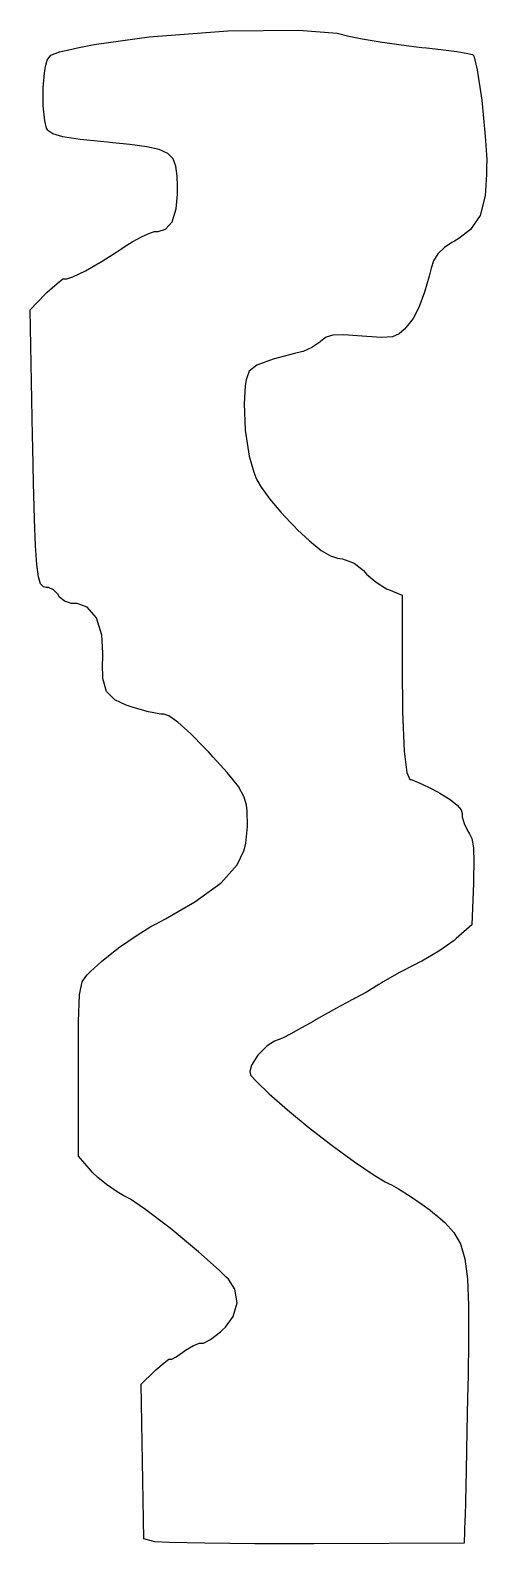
# Model space of a CAD drawing. Extents: x 0 to 1.2, y 0 to 3.98.
import ezdxf

# ---------------------------------------------------------------- set-up
doc = ezdxf.new("R2010")
doc.units = 0
doc.layers.get('0').update_dxf_attribs({"linetype": 'CONTINUOUS'})

msp = doc.modelspace()

# ---------------------------------------------------------------- linework, layer by layer
at = {"color": 0}
for p, q in [((0.5203, 3.9835), (0.7072, 3.9848)), ((0.7072, 3.9848), (0.8081, 3.9776)), ((0.1202, 3.9374), (0.1679, 3.9473)), ((0.1679, 3.9473), (0.313, 3.9672)), ((0.313, 3.9672), (0.5203, 3.9835)), ((0.8081, 3.9776), (0.8388, 3.9696)), ((0.8388, 3.9696), (0.8474, 3.9674)), ((0.8474, 3.9674), (0.8738, 3.9621)), ((0.8738, 3.9621), (0.9216, 3.954)), ((0.9216, 3.954), (0.9761, 3.9462)), ((0.9761, 3.9462), (1.0171, 3.9411)), ((0.0405, 3.8895), (0.0444, 3.9062)), ((0.0444, 3.9062), (0.0545, 3.9193)), ((0.0545, 3.9193), (0.0773, 3.9281)), ((0.0773, 3.9281), (0.1094, 3.9353)), ((0.1094, 3.9353), (0.1202, 3.9374)), ((1.0171, 3.9411), (1.0309, 3.9396)), ((1.0309, 3.9396), (1.0434, 3.9383)), ((1.0434, 3.9383), (1.081, 3.934)), ((1.081, 3.934), (1.123, 3.9285)), ((1.123, 3.9285), (1.1523, 3.9238)), ((1.1523, 3.9238), (1.1639, 3.9213)), ((1.1639, 3.9213), (1.1647, 3.9205)), ((1.1647, 3.9205), (1.1681, 3.9171)), ((1.1681, 3.9171), (1.1763, 3.8809)), ((0.0342, 3.8342), (0.0375, 3.8716)), ((0.0375, 3.8716), (0.0396, 3.8838)), ((0.0396, 3.8838), (0.0405, 3.8895)), ((1.1763, 3.8809), (1.1885, 3.8004)), ((0.0337, 3.7861), (0.0342, 3.8342)), ((0.0379, 3.7463), (0.0337, 3.7861)), ((1.1885, 3.8004), (1.198, 3.7058)), ((0.0429, 3.7267), (0.0379, 3.7463)), ((0.0464, 3.7218), (0.0429, 3.7267)), ((0.0487, 3.7188), (0.0464, 3.7218)), ((0.0593, 3.7122), (0.0487, 3.7188)), ((0.0858, 3.7045), (0.0593, 3.7122)), ((1.198, 3.7058), (1.2017, 3.6445)), ((0.1317, 3.6975), (0.0858, 3.7045)), ((0.1851, 3.6917), (0.1317, 3.6975)), ((0.2029, 3.6901), (0.1851, 3.6917)), ((0.2176, 3.6887), (0.2029, 3.6901)), ((0.262, 3.6842), (0.2176, 3.6887)), ((0.307, 3.6782), (0.262, 3.6842)), ((0.3397, 3.6707), (0.307, 3.6782)), ((0.362, 3.6606), (0.3397, 3.6707)), ((0.376, 3.6463), (0.362, 3.6606)), ((0.3835, 3.6267), (0.376, 3.6463)), ((0.3866, 3.6005), (0.3835, 3.6267)), ((1.2017, 3.6445), (1.2015, 3.6241)), ((0.3872, 3.5748), (0.3866, 3.6005)), ((1.2013, 3.6053), (1.1974, 3.5489)), ((1.2015, 3.6241), (1.2013, 3.6053)), ((0.384, 3.5151), (0.3872, 3.5534)), ((0.3872, 3.5661), (0.3872, 3.5748)), ((0.3872, 3.5534), (0.3872, 3.5661)), ((1.1974, 3.5489), (1.1845, 3.4973)), ((0.374, 3.4806), (0.384, 3.5151)), ((0.3564, 3.4611), (0.374, 3.4806)), ((1.1845, 3.4973), (1.159, 3.4606)), ((0.2475, 3.4146), (0.2684, 3.4275)), ((0.2684, 3.4275), (0.2947, 3.4418)), ((0.2947, 3.4418), (0.3162, 3.4514)), ((0.3162, 3.4514), (0.3267, 3.455)), ((0.3267, 3.455), (0.3302, 3.455)), ((0.3302, 3.455), (0.3368, 3.455)), ((0.3368, 3.455), (0.3564, 3.4611)), ((1.1171, 3.4299), (1.1102, 3.4259)), ((1.1282, 3.4365), (1.1171, 3.4299)), ((1.159, 3.4606), (1.1282, 3.4365)), ((0.1889, 3.3769), (0.2279, 3.4015)), ((0.2279, 3.4015), (0.2407, 3.41)), ((0.2407, 3.41), (0.2475, 3.4146)), ((1.0729, 3.3965), (1.0618, 3.3777)), ((1.0902, 3.4126), (1.0729, 3.3965)), ((1.1102, 3.4259), (1.0902, 3.4126)), ((0.1117, 3.3356), (0.1451, 3.3516)), ((0.1451, 3.3516), (0.1889, 3.3769)), ((1.0535, 3.3518), (1.0498, 3.3376)), ((1.0552, 3.3584), (1.0535, 3.3518)), ((1.0618, 3.3777), (1.0552, 3.3584)), ((0.0449, 3.2951), (0.0708, 3.3181)), ((0.0708, 3.3181), (0.0858, 3.33)), ((0.0858, 3.33), (0.0908, 3.33)), ((0.0908, 3.33), (0.096, 3.33)), ((0.096, 3.33), (0.1117, 3.3356)), ((1.0498, 3.3376), (1.0376, 3.2952)), ((0, 3.2491), (0.0394, 3.2896)), ((0.0394, 3.2896), (0.0449, 3.2951)), ((1.0376, 3.2952), (1.0232, 3.2552)), ((0.0062, 2.9171), (0, 3.2491)), ((1.0232, 3.2552), (1.0079, 3.2263)), ((0.985, 3.1982), (0.9716, 3.1855)), ((0.9893, 3.2027), (0.985, 3.1982)), ((0.9944, 3.2082), (0.9893, 3.2027)), ((1.0079, 3.2263), (0.9944, 3.2082)), ((0.7416, 3.1494), (0.7184, 3.1391)), ((0.7622, 3.1633), (0.7416, 3.1494)), ((0.765, 3.1661), (0.7622, 3.1633)), ((0.7681, 3.1692), (0.765, 3.1661)), ((0.7786, 3.177), (0.7681, 3.1692)), ((0.7965, 3.1823), (0.7786, 3.177)), ((0.8257, 3.1829), (0.7965, 3.1823)), ((0.8614, 3.1806), (0.8257, 3.1829)), ((0.8734, 3.1796), (0.8614, 3.1806)), ((0.8861, 3.1787), (0.8734, 3.1796)), ((0.9243, 3.1761), (0.8861, 3.1787)), ((0.9535, 3.1773), (0.9243, 3.1761)), ((0.9716, 3.1855), (0.9535, 3.1773)), ((0.6393, 3.1187), (0.5968, 3.1033)), ((0.6954, 3.1335), (0.6393, 3.1187)), ((0.7142, 3.1381), (0.6954, 3.1335)), ((0.7184, 3.1391), (0.7142, 3.1381)), ((0.5698, 3.07), (0.5687, 3.0641)), ((0.5767, 3.0869), (0.5698, 3.07)), ((0.5968, 3.1033), (0.5767, 3.0869)), ((0.5659, 3.0489), (0.563, 3.002)), ((0.5687, 3.0641), (0.5659, 3.0489)), ((0.563, 3.002), (0.566, 2.932)), ((0.0068, 2.8862), (0.0062, 2.9171)), ((0.566, 2.932), (0.5766, 2.8639)), ((0.0087, 2.7934), (0.0068, 2.8862)), ((0.5766, 2.8639), (0.5882, 2.821)), ((0.0111, 2.698), (0.0087, 2.7934)), ((0.5882, 2.821), (0.594, 2.8075)), ((0.594, 2.8075), (0.5968, 2.8008)), ((0.5968, 2.8008), (0.6081, 2.7818)), ((0.6081, 2.7818), (0.6305, 2.7507)), ((0.6305, 2.7507), (0.6596, 2.7161)), ((0.6596, 2.7161), (0.6849, 2.6888)), ((0.0138, 2.6275), (0.0111, 2.698)), ((0.6849, 2.6888), (0.6937, 2.68)), ((0.6937, 2.68), (0.7038, 2.6699)), ((0.7038, 2.6699), (0.735, 2.6402)), ((0.735, 2.6402), (0.7655, 2.615)), ((0.0173, 2.5781), (0.0138, 2.6275)), ((0.7655, 2.615), (0.7903, 2.601)), ((0.7903, 2.601), (0.8084, 2.5953)), ((0.8084, 2.5953), (0.8146, 2.5943)), ((0.8146, 2.5943), (0.8216, 2.5933)), ((0.8216, 2.5933), (0.8523, 2.5818)), ((0.0216, 2.546), (0.0173, 2.5781)), ((0.8523, 2.5818), (0.8776, 2.5624)), ((0.8776, 2.5624), (0.8818, 2.5574)), ((0.8818, 2.5574), (0.8853, 2.5532)), ((0.8853, 2.5532), (0.9104, 2.5316)), ((0.0273, 2.5277), (0.0216, 2.546)), ((0.0347, 2.5194), (0.0273, 2.5277)), ((0.0418, 2.5175), (0.0347, 2.5194)), ((0.0442, 2.5175), (0.0418, 2.5175)), ((0.0484, 2.5175), (0.0442, 2.5175)), ((0.0611, 2.5114), (0.0484, 2.5175)), ((0.0731, 2.4995), (0.0611, 2.5114)), ((0.9104, 2.5316), (0.9382, 2.5142)), ((0.9382, 2.5142), (0.9431, 2.5121)), ((0.9431, 2.5121), (0.979, 2.4971)), ((0.0747, 2.4966), (0.0731, 2.4995)), ((0.0764, 2.4933), (0.0747, 2.4966)), ((0.0905, 2.4813), (0.0764, 2.4933)), ((0.1089, 2.4758), (0.0905, 2.4813)), ((0.1151, 2.4758), (0.1089, 2.4758)), ((0.1238, 2.4758), (0.1151, 2.4758)), ((0.1498, 2.4662), (0.1238, 2.4758)), ((0.979, 2.4971), (0.979, 2.3485)), ((0.1744, 2.438), (0.1498, 2.4662)), ((0.1881, 2.3923), (0.1744, 2.438)), ((0.1913, 2.3455), (0.1881, 2.3923)), ((0.1899, 2.3169), (0.1906, 2.33)), ((0.1909, 2.2777), (0.1899, 2.3169)), ((0.1906, 2.33), (0.1913, 2.3455)), ((0.979, 2.3485), (0.979, 2.309)), ((0.2004, 2.2439), (0.1909, 2.2777)), ((0.979, 2.309), (0.9801, 2.1904)), ((0.223, 2.2217), (0.2004, 2.2439)), ((0.2525, 2.2079), (0.223, 2.2217)), ((0.2627, 2.2044), (0.2525, 2.2079)), ((0.2705, 2.2017), (0.2627, 2.2044)), ((0.3109, 2.1905), (0.2705, 2.2017)), ((0.3433, 2.1845), (0.3109, 2.1905)), ((0.3471, 2.1845), (0.3433, 2.1845)), ((0.3516, 2.1844), (0.3471, 2.1845)), ((0.3649, 2.1795), (0.3516, 2.1844)), ((0.3888, 2.1631), (0.3649, 2.1795)), ((0.4224, 2.1324), (0.3888, 2.1631)), ((0.9801, 2.1904), (0.9842, 2.087)), ((0.4575, 2.0967), (0.4224, 2.1324)), ((0.469, 2.0846), (0.4575, 2.0967)), ((0.4816, 2.0713), (0.469, 2.0846)), ((0.9842, 2.087), (0.9915, 2.0302)), ((0.5188, 2.0306), (0.4816, 2.0713)), ((0.5483, 1.9939), (0.5188, 2.0306)), ((0.5635, 1.9656), (0.5483, 1.9939)), ((0.9915, 2.0302), (0.9994, 2.0123)), ((0.9994, 2.0123), (1.0029, 2.0118)), ((1.0029, 2.0118), (1.005, 2.0115)), ((1.005, 2.0115), (1.0137, 2.0082)), ((1.0137, 2.0082), (1.0314, 2.0003)), ((1.0314, 2.0003), (1.0536, 1.9892)), ((0.5693, 1.9443), (0.5635, 1.9656)), ((1.0536, 1.9892), (1.0719, 1.9794)), ((1.0719, 1.9794), (1.0779, 1.976)), ((1.0779, 1.976), (1.085, 1.9721)), ((1.085, 1.9721), (1.1056, 1.9592)), ((1.1056, 1.9592), (1.124, 1.9449)), ((0.5704, 1.9371), (0.5693, 1.9443)), ((0.5713, 1.9303), (0.5704, 1.9371)), ((0.572, 1.888), (0.5713, 1.9303)), ((1.124, 1.9449), (1.1341, 1.9322)), ((1.1341, 1.9322), (1.1372, 1.923)), ((1.1372, 1.923), (1.1372, 1.9198)), ((1.1372, 1.9198), (1.1372, 1.9141)), ((1.1372, 1.9141), (1.1421, 1.8967)), ((0.5672, 1.8444), (0.572, 1.888)), ((1.1421, 1.8967), (1.1516, 1.8765)), ((1.1516, 1.8765), (1.154, 1.8732)), ((1.154, 1.8732), (1.1566, 1.8694)), ((0.5624, 1.8241), (0.5655, 1.837)), ((0.5655, 1.837), (0.5672, 1.8444)), ((1.1566, 1.8694), (1.1621, 1.8566)), ((1.1621, 1.8566), (1.1666, 1.8323)), ((0.5448, 1.7872), (0.5624, 1.8241)), ((1.1666, 1.8323), (1.168, 1.7949)), ((1.168, 1.7949), (1.1672, 1.7531)), ((0.5029, 1.74), (0.5448, 1.7872)), ((0.4334, 1.69), (0.5029, 1.74)), ((1.1667, 1.7391), (1.1626, 1.6291)), ((1.1672, 1.7531), (1.1667, 1.7391)), ((0.3562, 1.6452), (0.4334, 1.69)), ((0.3299, 1.6314), (0.3562, 1.6452)), ((0.2322, 1.569), (0.281, 1.6027)), ((0.281, 1.6027), (0.3174, 1.6248)), ((0.3174, 1.6248), (0.3299, 1.6314)), ((1.1626, 1.6291), (1.1213, 1.5933)), ((0.1873, 1.533), (0.2322, 1.569)), ((1.0752, 1.5599), (1.0305, 1.5338)), ((1.1156, 1.5883), (1.0752, 1.5599)), ((1.1213, 1.5933), (1.1156, 1.5883)), ((0.159, 1.5071), (0.1873, 1.533)), ((1.0147, 1.5263), (0.9699, 1.5029)), ((1.0226, 1.53), (1.0147, 1.5263)), ((1.0305, 1.5338), (1.0226, 1.53)), ((0.1299, 1.4456), (0.1369, 1.4792)), ((0.1369, 1.4792), (0.1463, 1.4936)), ((0.1463, 1.4936), (0.1502, 1.4977)), ((0.1502, 1.4977), (0.159, 1.5071)), ((0.9237, 1.4759), (0.9179, 1.4722)), ((0.9294, 1.4795), (0.9237, 1.4759)), ((0.9699, 1.5029), (0.9294, 1.4795)), ((0.1272, 1.3754), (0.1299, 1.4456)), ((0.855, 1.4361), (0.8507, 1.434)), ((0.885, 1.4525), (0.855, 1.4361)), ((0.9179, 1.4722), (0.885, 1.4525)), ((0.8066, 1.4105), (0.7762, 1.3934)), ((0.8327, 1.4246), (0.8066, 1.4105)), ((0.8464, 1.4319), (0.8327, 1.4246)), ((0.8507, 1.434), (0.8464, 1.4319)), ((0.1268, 1.279), (0.1272, 1.3754)), ((0.714, 1.358), (0.686, 1.3428)), ((0.737, 1.3709), (0.714, 1.358)), ((0.7447, 1.3753), (0.737, 1.3709)), ((0.7525, 1.3799), (0.7447, 1.3753)), ((0.7762, 1.3934), (0.7525, 1.3799)), ((0.6431, 1.3234), (0.6236, 1.3106)), ((0.6502, 1.3256), (0.6431, 1.3234)), ((0.6528, 1.3264), (0.6502, 1.3256)), ((0.6637, 1.3314), (0.6528, 1.3264)), ((0.686, 1.3428), (0.6637, 1.3314)), ((0.1268, 1.2468), (0.1268, 1.279)), ((0.5991, 1.2865), (0.5824, 1.2604)), ((0.6236, 1.3106), (0.5991, 1.2865)), ((0.1268, 1.0208), (0.1268, 1.2468)), ((0.5824, 1.2604), (0.5776, 1.2436)), ((0.5776, 1.2436), (0.579, 1.239)), ((0.579, 1.239), (0.5809, 1.2331)), ((0.5809, 1.2331), (0.5945, 1.218)), ((0.5945, 1.218), (0.6291, 1.1844)), ((0.6291, 1.1844), (0.6775, 1.1421)), ((0.6775, 1.1421), (0.7346, 1.0954)), ((0.7346, 1.0954), (0.7951, 1.0485)), ((0.7951, 1.0485), (0.8537, 1.0055)), ((0.1602, 0.9818), (0.1268, 1.0208)), ((0.8537, 1.0055), (0.9053, 0.9706)), ((0.1641, 0.9771), (0.1602, 0.9818)), ((0.1776, 0.9643), (0.1641, 0.9771)), ((0.2007, 0.9456), (0.1776, 0.9643)), ((0.9053, 0.9706), (0.9343, 0.953)), ((0.2262, 0.9279), (0.2007, 0.9456)), ((0.2448, 0.9167), (0.2262, 0.9279)), ((0.2513, 0.9134), (0.2448, 0.9167)), ((0.9343, 0.953), (0.9445, 0.948)), ((0.9445, 0.948), (0.9509, 0.9449)), ((0.9509, 0.9449), (0.9697, 0.9343)), ((0.9697, 0.9343), (0.9999, 0.9154)), ((0.2639, 0.907), (0.2513, 0.9134)), ((0.3011, 0.8819), (0.2639, 0.907)), ((0.3682, 0.831), (0.3011, 0.8819)), ((0.9999, 0.9154), (1.0312, 0.8939)), ((1.0312, 0.8939), (1.053, 0.8779)), ((1.053, 0.8779), (1.06, 0.8723)), ((1.06, 0.8723), (1.068, 0.8659)), ((1.068, 0.8659), (1.0914, 0.8458)), ((1.0914, 0.8458), (1.1152, 0.8197)), ((0.4427, 0.7688), (0.3682, 0.831)), ((1.1152, 0.8197), (1.1324, 0.7894)), ((0.497, 0.72), (0.4427, 0.7688)), ((1.1324, 0.7894), (1.144, 0.7504)), ((0.5145, 0.7031), (0.497, 0.72)), ((1.144, 0.7504), (1.1508, 0.6979)), ((0.5218, 0.6962), (0.5145, 0.7031)), ((0.5384, 0.6701), (0.5218, 0.6962)), ((1.1508, 0.6979), (1.1538, 0.6273)), ((0.5449, 0.6346), (0.5384, 0.6701)), ((0.5143, 0.5706), (0.5341, 0.5983)), ((0.5341, 0.5983), (0.5449, 0.6346)), ((1.1538, 0.6273), (1.1539, 0.534)), ((0.4744, 0.5382), (0.5011, 0.5582)), ((0.5011, 0.5582), (0.5062, 0.5629)), ((0.5062, 0.5629), (0.5143, 0.5706)), ((0.4088, 0.5099), (0.4294, 0.5218)), ((0.4294, 0.5218), (0.4451, 0.5279)), ((0.4451, 0.5279), (0.4504, 0.5279)), ((0.4504, 0.5279), (0.4564, 0.5279)), ((0.4564, 0.5279), (0.4744, 0.5382)), ((1.1539, 0.534), (1.1526, 0.4435)), ((0.3527, 0.4766), (0.3651, 0.4862)), ((0.3651, 0.4862), (0.3693, 0.4862)), ((0.3693, 0.4862), (0.3729, 0.4862)), ((0.3729, 0.4862), (0.3837, 0.4924)), ((0.3837, 0.4924), (0.4015, 0.5042)), ((0.4015, 0.5042), (0.4052, 0.5071)), ((0.4052, 0.5071), (0.4088, 0.5099)), ((0.2923, 0.4201), (0.3261, 0.4532)), ((0.3261, 0.4532), (0.3307, 0.4577)), ((0.3307, 0.4577), (0.3527, 0.4766)), ((1.1526, 0.4435), (1.152, 0.4133)), ((0.2955, 0.2166), (0.2923, 0.4201)), ((1.152, 0.4133), (1.1515, 0.3843)), ((1.1515, 0.3843), (1.1497, 0.2971)), ((1.1497, 0.2971), (1.1476, 0.1927)), ((0.2987, 0.0132), (0.2955, 0.2166)), ((1.1476, 0.1927), (1.1457, 0.1112)), ((1.1457, 0.1112), (1.1448, 0.073)), ((1.1445, 0.0643), (1.1424, 0.0018)), ((1.1448, 0.073), (1.1445, 0.0643)), ((0.3247, 0.0059), (0.2987, 0.0132)), ((0.3283, 0.0049), (0.3247, 0.0059)), ((0.366, 0.0032), (0.3283, 0.0049)), ((0.4594, 0.0012), (0.366, 0.0032)), ((0.5908, 0.0002), (0.4594, 0.0012)), ((0.7076, 0.0001), (0.5908, 0.0002)), ((0.7466, 0.0002), (0.7076, 0.0001)), ((1.1424, 0.0018), (0.7466, 0.0002))]:
    msp.add_line(p, q, dxfattribs=at)

doc.saveas('drawing.dxf')
